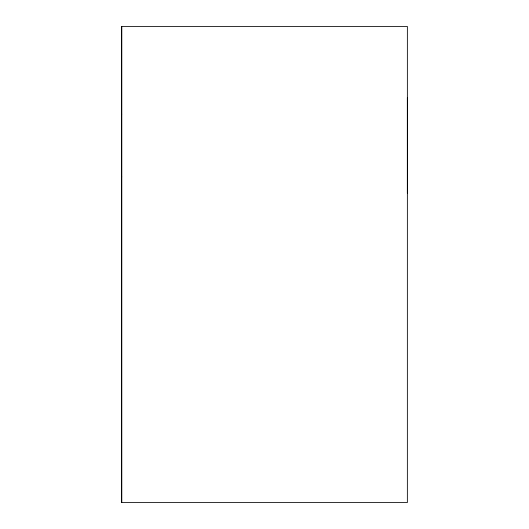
<?xml version="1.0" encoding="UTF-8"?>
<svg xmlns="http://www.w3.org/2000/svg" width="529" height="529" viewBox="0 0 529 529"><rect width="100%" height="100%" fill="white"/><g stroke="black" fill="none" stroke-linecap="round" stroke-linejoin="round"><path stroke-width="0.79" d="M121.703 502.524L121.703 26.45L407.37 26.45L407.363 502.55L121.703 502.524L121.71 26.45M407.356 97.858L407.363 193.078M121.63 113.755L121.637 114.833M121.637 176.15L121.637 177.228"/></g></svg>
